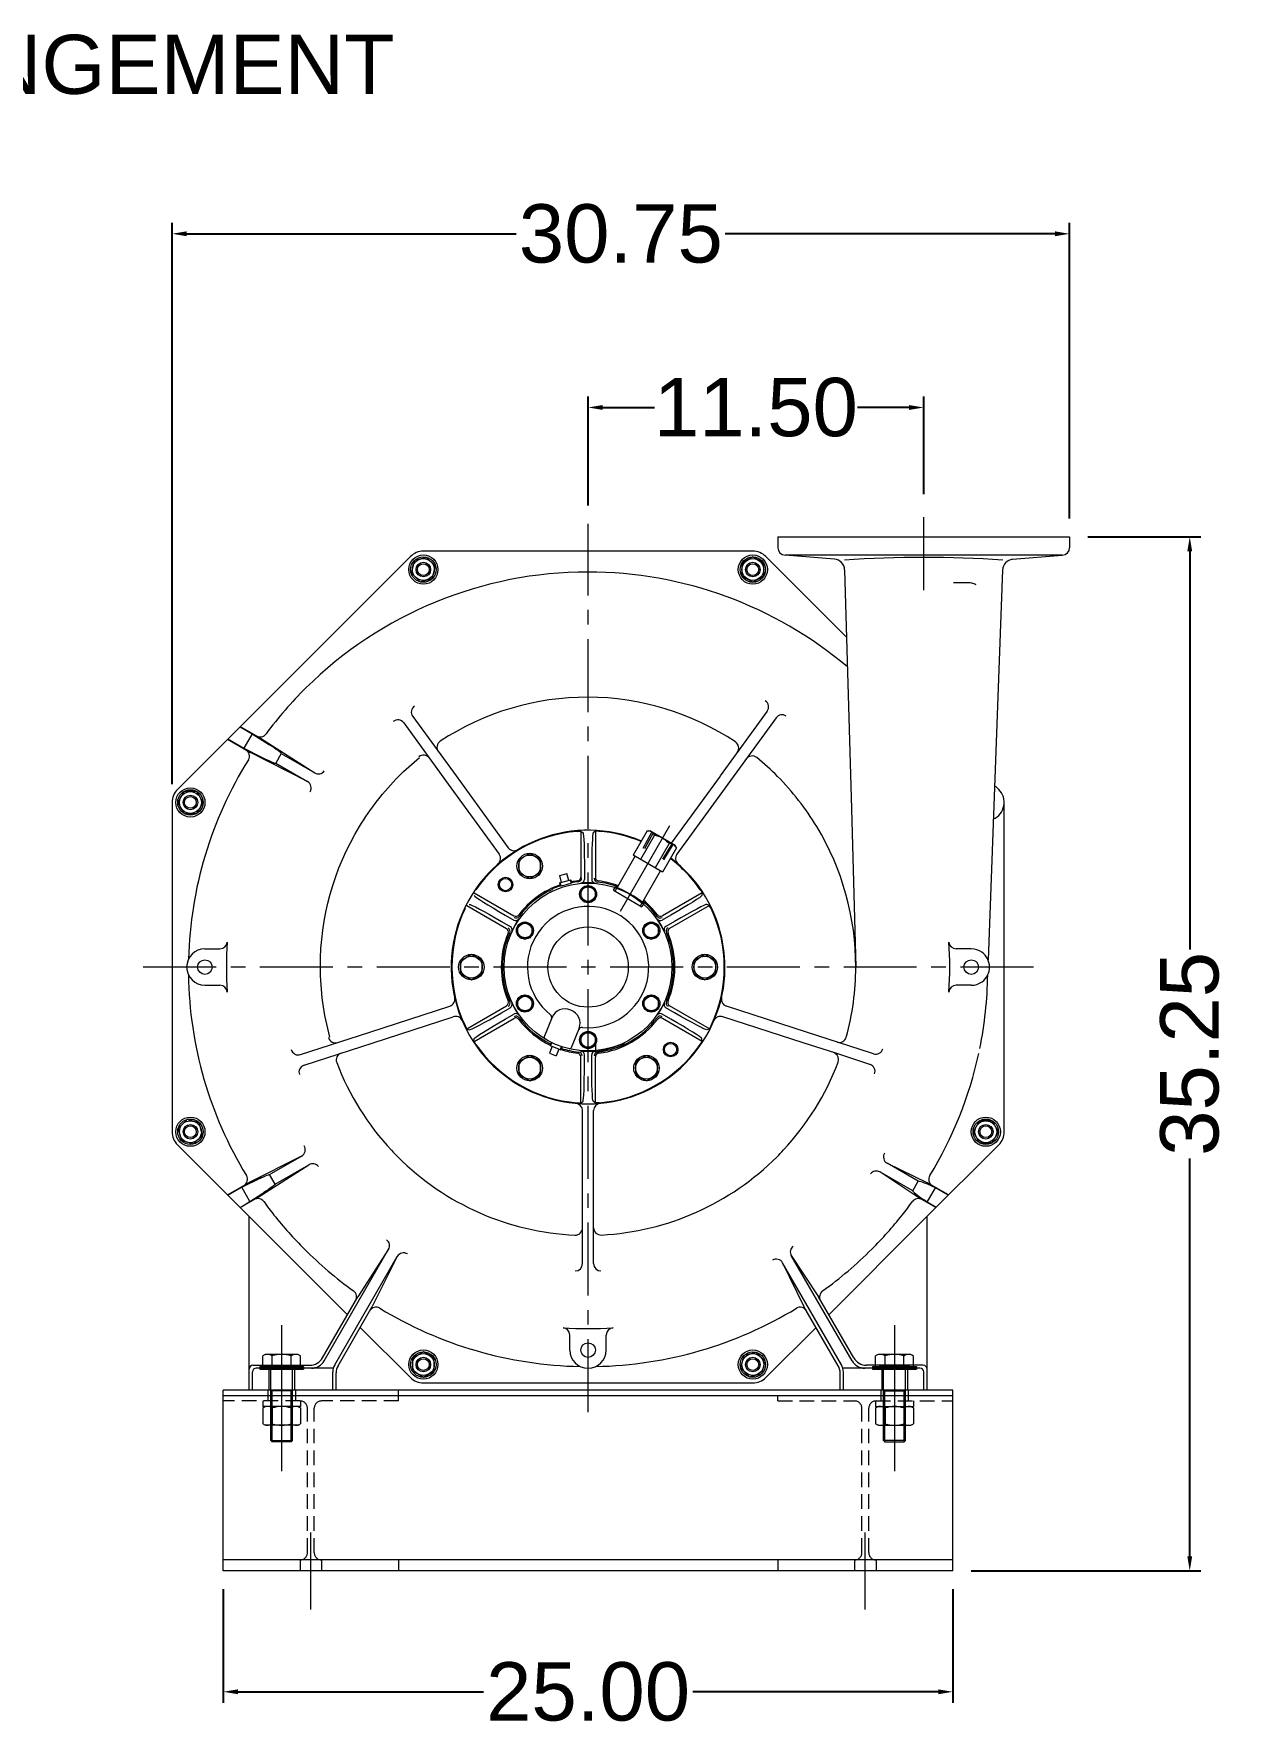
# Model space of a CAD drawing. Header units: inches. Extents: x -48 to 250, y -21 to 207.
# Drawn here: x 109 to 149.9, y 77.1 to 135.2 of the extents above; entities that cross this region are included whole.
import ezdxf
from ezdxf.enums import TextEntityAlignment as Align

# ---------------------------------------------------------------- set-up
doc = ezdxf.new("R2010")
doc.units = ezdxf.units.IN
doc.header["$MEASUREMENT"] = 0
doc.linetypes.add('CENTER', pattern=[2, 1.25, -0.25, 0.25, -0.25])
doc.linetypes.add('HIDDEN', pattern=[0.375, 0.25, -0.125])
doc.layers.get('Defpoints').update_dxf_attribs({"lineweight": 5})
for name, color, linetype, lineweight in [('CEN', 3, 'CENTER', 5), ('CEN-HIDE', 3, 'CENTER', 5), ('HID', 6, 'HIDDEN', 5), ('HID-HIDE', 6, 'HIDDEN', 5), ('OBJ', 7, 'Continuous', 5), ('TXT', 7, 'Continuous', 5)]:
    doc.layers.add(name, color=color, linetype=linetype, lineweight=lineweight)
doc.styles.get("Standard").update_dxf_attribs({"font": 'arial.ttf'})
doc.dimstyles.new('STANDARD 2 PLCS$0', dxfattribs={"dimtxt": 1, "dimasz": 0.5, "dimexe": 0.375, "dimexo": 0.625, "dimgap": 0.2, "dimtad": 0, "dimzin": 4, "dimdsep": 46, "dimtxsty": 'Standard', "dimcen": 0.09, "dimaunit": 1, "dimadec": 0, "dimazin": 1, "dimtfac": 1, "dimtofl": 0, "dimtmove": 0, "dimatfit": 3, "dimfxl": 1, "dimtolj": 1, "dimtzin": 4, "dimarcsym": 0})

# ---------------------------------------------------------------- blocks, each defined once
blk = doc.blocks.new('*D78')
at = {"color": 0, "lineweight": -2, "transparency": 16777216}
for p, q in [((115.457, 81.934), (115.457, 78.039)), ((140.457, 81.934), (140.457, 78.039)), ((115.957, 78.414), (124.369, 78.414)), ((139.957, 78.414), (131.546, 78.414))]:
    blk.add_line(p, q, dxfattribs=at)
at = {"color": 0, "transparency": 16777216}
for points in [[(115.957, 78.497), (115.957, 78.331), (115.457, 78.414)], [(139.957, 78.497), (139.957, 78.331), (140.457, 78.414)]]:
    blk.add_solid(points, dxfattribs=at)
at = {"layer": 'Defpoints', "color": 0, "transparency": 16777216}
for p in [(115.457, 82.559), (140.457, 82.559), (140.457, 78.414)]:
    blk.add_point(p, dxfattribs=at)
at = {"color": 0, "lineweight": 5, "transparency": 16777216, "insert": (127.957, 78.414), "char_height": 2, "attachment_point": 5}
blk.add_mtext('\\A1;25.00', dxfattribs=at)
blk = doc.blocks.new('*D81')
at = {"color": 0, "lineweight": -2, "transparency": 16777216}
for p, q in [((145.082, 118.009), (148.949, 118.009)), ((148.574, 117.509), (148.574, 103.865)), ((148.574, 83.059), (148.574, 96.702)), ((141.082, 82.559), (148.949, 82.559))]:
    blk.add_line(p, q, dxfattribs=at)
at = {"color": 0, "transparency": 16777216}
for points in [[(148.491, 117.509), (148.657, 117.509), (148.574, 118.009)], [(148.491, 83.059), (148.657, 83.059), (148.574, 82.559)]]:
    blk.add_solid(points, dxfattribs=at)
at = {"layer": 'Defpoints', "color": 0, "transparency": 16777216}
for p in [(144.457, 118.009), (140.457, 82.559), (148.574, 82.559)]:
    blk.add_point(p, dxfattribs=at)
at = {"color": 0, "lineweight": 5, "transparency": 16777216, "insert": (148.574, 100.284), "char_height": 2, "attachment_point": 5, "rotation": 90}
blk.add_mtext('\\A1;35.25', dxfattribs=at)
blk = doc.blocks.new('*D82')
at = {"color": 0, "lineweight": -2, "transparency": 16777216}
for p, q in [((113.7, 109.528), (113.7, 128.772)), ((144.457, 118.634), (144.457, 128.772)), ((114.2, 128.397), (125.498, 128.397)), ((143.957, 128.397), (132.66, 128.397))]:
    blk.add_line(p, q, dxfattribs=at)
at = {"color": 0, "transparency": 16777216}
for points in [[(114.2, 128.481), (114.2, 128.314), (113.7, 128.397)], [(143.957, 128.481), (143.957, 128.314), (144.457, 128.397)]]:
    blk.add_solid(points, dxfattribs=at)
at = {"layer": 'Defpoints', "color": 0, "transparency": 16777216}
for p in [(144.457, 128.397), (144.457, 118.009), (113.7, 108.903)]:
    blk.add_point(p, dxfattribs=at)
at = {"color": 0, "lineweight": 5, "transparency": 16777216, "insert": (129.079, 128.397), "char_height": 2, "attachment_point": 5}
blk.add_mtext('\\A1;30.75', dxfattribs=at)
blk = doc.blocks.new('*D83')
at = {"color": 0, "lineweight": -2, "transparency": 16777216}
for p, q in [((127.957, 119.081), (127.957, 122.818)), ((139.457, 119.466), (139.457, 122.818)), ((128.457, 122.443), (130.23, 122.443)), ((138.957, 122.443), (137.184, 122.443))]:
    blk.add_line(p, q, dxfattribs=at)
at = {"color": 0, "transparency": 16777216}
for points in [[(128.457, 122.526), (128.457, 122.36), (127.957, 122.443)], [(138.957, 122.526), (138.957, 122.36), (139.457, 122.443)]]:
    blk.add_solid(points, dxfattribs=at)
at = {"layer": 'Defpoints', "color": 0, "transparency": 16777216}
for p in [(139.457, 122.443), (139.457, 118.841), (127.957, 118.456)]:
    blk.add_point(p, dxfattribs=at)
at = {"color": 0, "lineweight": 5, "transparency": 16777216, "insert": (133.707, 122.443), "char_height": 2, "attachment_point": 5}
blk.add_mtext('\\A1;11.50', dxfattribs=at)

msp = doc.modelspace()

# ---------------------------------------------------------------- linework, layer by layer
at = {"lineweight": 5}
for p, q in [((140.477, 116.44), (140.954, 116.44)), ((140.954, 116.44), (140.997, 116.44)), ((140.997, 116.44), (141.048, 116.439)), ((141.048, 116.439), (141.1, 116.432)), ((141.1, 116.432), (141.133, 116.424)), ((141.133, 116.424), (141.172, 116.411)), ((141.172, 116.411), (141.196, 116.402)), ((141.196, 116.402), (141.207, 116.396)), ((141.207, 116.396), (141.225, 116.386)), ((141.225, 116.386), (141.238, 116.378))]:
    msp.add_line(p, q, dxfattribs=at)
at = {"linetype": 'HIDDEN', "lineweight": 5}
msp.add_line((134.457, 88.384), (134.457, 88.559), dxfattribs=at)
at = {"color": 5, "lineweight": 5}
for p, q in [((118.457, 81.238), (118.457, 83.871)), ((137.457, 81.238), (137.457, 83.871))]:
    msp.add_line(p, q, dxfattribs=at)
at = {"layer": 'CEN', "color": 5, "linetype": 'CENTER', "lineweight": 5, "ltscale": 2}
for p, q in [((139.457, 116.183), (139.457, 118.841)), ((127.957, 88.002), (127.957, 118.456)), ((143.215, 103.259), (112.7, 103.259))]:
    msp.add_line(p, q, dxfattribs=at)
at = {"layer": 'CEN', "color": 5, "linetype": 'Continuous', "lineweight": 5, "ltscale": 0.75}
msp.add_line((129.065, 105.178), (130.758, 108.109), dxfattribs=at)
at = {"layer": 'CEN-HIDE', "color": 5, "linetype": 'Continuous', "lineweight": 5, "ltscale": 2}
for p, q in [((117.457, 90.978), (117.457, 85.978)), ((138.457, 90.978), (138.457, 85.978))]:
    msp.add_line(p, q, dxfattribs=at)
at = {"layer": 'HID', "color": 7, "linetype": 'Continuous', "lineweight": 5}
for p, q in [((128.828, 105.892), (128.895, 106.008)), ((129.87, 105.446), (129.802, 105.329)), ((128.212, 100.634), (128.212, 100.367)), ((129.197, 100.616), (129.197, 100.652))]:
    msp.add_line(p, q, dxfattribs=at)
at = {"layer": 'HID', "color": 7, "lineweight": 5, "ltscale": 2}
for p, q in [((118.09, 82.934), (118.09, 82.559)), ((118.825, 82.934), (118.825, 82.559)), ((137.09, 82.934), (137.09, 82.559)), ((137.825, 82.934), (137.825, 82.559))]:
    msp.add_line(p, q, dxfattribs=at)
at = {"layer": 'HID', "color": 7, "linetype": 'Continuous', "lineweight": 5}
for centre, radius, start, end in [((127.681, 104.052), 3.723, 278.21041, 294.02769), ((128.136, 102.74), 2.374, 271.83809, 296.52601)]:
    msp.add_arc(centre, radius, start, end, dxfattribs=at)
at = {"layer": 'HID-HIDE', "color": 7, "linetype": 'Continuous', "lineweight": 5, "ltscale": 2}
for p, q in [((134.402, 111.805), (131.003, 107.128)), ((123.165, 109.531), (124.912, 107.128)), ((123.433, 109.81), (125.219, 107.351)), ((132.482, 109.809), (130.807, 107.503)), ((136.978, 108.682), (137.13, 103.259)), ((127.707, 107.92), (127.784, 107.86)), ((127.707, 107.917), (127.707, 106.341)), ((128.207, 107.92), (128.131, 107.86)), ((128.207, 107.917), (128.207, 106.341)), ((129.985, 107.926), (129.505, 107.094)), ((130.235, 107.782), (129.755, 106.95)), ((129.844, 107.338), (130.14, 107.888)), ((130.183, 107.863), (129.887, 107.313)), ((129.985, 107.926), (130.075, 107.926)), ((130.941, 107.426), (130.075, 107.926)), ((128.882, 105.861), (129.572, 107.056)), ((130.505, 106.517), (129.505, 107.094)), ((130.735, 107.493), (130.255, 106.661)), ((130.832, 107.488), (130.503, 106.957)), ((130.985, 107.349), (130.505, 106.517)), ((130.547, 106.932), (130.876, 107.463)), ((130.985, 107.349), (130.941, 107.426)), ((126.985, 106.403), (127.227, 106.468)), ((127.292, 106.226), (127.227, 106.468)), ((127.832, 106.611), (127.832, 106.266)), ((128.082, 106.611), (128.082, 106.266)), ((129.748, 105.361), (130.438, 106.556)), ((126.978, 106.142), (127.364, 106.246)), ((126.978, 106.142), (127.009, 106.039)), ((127.05, 106.162), (126.985, 106.403)), ((126.995, 106.147), (127.028, 106.039)), ((127.347, 106.241), (127.372, 106.131)), ((127.364, 106.246), (127.389, 106.141)), ((123.799, 105.371), (125.163, 104.583)), ((124.049, 105.804), (125.413, 105.016)), ((131.866, 105.804), (130.502, 105.016)), ((132.116, 105.371), (130.752, 104.583)), ((131.869, 105.806), (131.856, 105.71)), ((132.119, 105.373), (132.029, 105.409)), ((124.992, 104.826), (125.29, 104.654)), ((125.117, 105.043), (125.415, 104.871)), ((130.798, 105.043), (130.499, 104.871)), ((130.923, 104.826), (130.624, 104.654)), ((141.087, 103.884), (140.571, 103.884)), ((141.087, 102.634), (140.571, 102.634)), ((120.475, 101.027), (123.219, 101.919)), ((123.799, 101.146), (125.163, 101.934)), ((124.992, 101.691), (125.29, 101.863)), ((130.923, 101.691), (130.624, 101.863)), ((132.116, 101.146), (130.752, 101.934)), ((135.44, 101.027), (132.696, 101.919)), ((120.588, 100.665), (123.337, 101.558)), ((124.049, 100.713), (125.413, 101.501)), ((125.117, 101.475), (125.415, 101.647)), ((126.724, 101.54), (126.453, 100.871)), ((130.798, 101.475), (130.499, 101.647)), ((131.866, 100.713), (130.502, 101.501)), ((135.327, 100.665), (132.578, 101.558)), ((123.796, 101.145), (123.886, 101.108)), ((124.046, 100.712), (124.059, 100.808)), ((126.656, 100.571), (126.701, 100.673)), ((126.673, 100.564), (126.717, 100.665)), ((127.651, 101.165), (127.38, 100.496)), ((131.869, 100.712), (131.856, 100.808)), ((132.119, 101.145), (132.029, 101.108)), ((136.444, 100.302), (135.327, 100.665)), ((137.673, 100.302), (135.44, 101.027)), ((126.725, 100.543), (126.632, 100.311)), ((126.632, 100.311), (126.863, 100.217)), ((126.656, 100.571), (127.027, 100.421)), ((126.957, 100.449), (126.863, 100.217)), ((127.01, 100.428), (127.048, 100.531)), ((127.027, 100.421), (127.065, 100.526)), ((127.707, 98.601), (127.707, 100.177)), ((127.832, 99.907), (127.832, 100.251)), ((128.082, 99.907), (128.082, 100.251)), ((128.207, 98.601), (128.207, 100.177)), ((127.707, 98.597), (127.784, 98.657)), ((127.767, 93.092), (127.767, 98.338)), ((128.207, 98.597), (128.131, 98.657)), ((128.147, 93.092), (128.147, 98.338)), ((116.344, 88.759), (116.344, 94.548)), ((116.439, 94.614), (119.711, 91.342)), ((136.203, 91.342), (139.476, 94.614)), ((139.571, 88.759), (139.571, 94.548)), ((118.913, 89.759), (121.121, 93.584)), ((119.274, 89.625), (121.417, 93.336)), ((121.121, 93.584), (120.066, 91.957)), ((121.417, 93.336), (120.562, 91.627)), ((136.64, 89.625), (134.622, 93.121)), ((134.622, 93.121), (135.353, 91.627)), ((137.002, 89.759), (134.919, 93.367)), ((134.919, 93.367), (135.849, 91.957)), ((118.855, 89.859), (120.066, 91.957)), ((137.06, 89.859), (135.849, 91.957)), ((119.388, 89.594), (120.562, 91.627)), ((136.527, 89.594), (135.353, 91.627)), ((120.146, 90.907), (121.867, 89.186)), ((134.047, 89.186), (135.769, 90.907)), ((127.332, 90.129), (127.332, 90.645)), ((128.582, 90.129), (128.582, 90.645)), ((116.474, 89.609), (118.422, 89.609)), ((116.707, 89.555), (116.707, 89.478)), ((116.895, 89.978), (116.808, 89.927)), ((116.808, 89.478), (116.808, 89.927)), ((118.02, 89.978), (116.895, 89.978)), ((117.133, 89.478), (117.133, 89.927)), ((117.782, 89.478), (117.782, 89.927)), ((118.02, 89.978), (118.107, 89.927)), ((118.107, 89.478), (118.107, 89.927)), ((118.207, 89.555), (118.207, 89.478)), ((139.441, 89.609), (137.493, 89.609)), ((137.707, 89.555), (137.707, 89.478)), ((137.895, 89.978), (137.808, 89.927)), ((137.808, 89.478), (137.808, 89.927)), ((139.02, 89.978), (137.895, 89.978)), ((138.133, 89.478), (138.133, 89.927)), ((138.782, 89.478), (138.782, 89.927)), ((139.02, 89.978), (139.107, 89.927)), ((139.107, 89.478), (139.107, 89.927)), ((139.207, 89.555), (139.207, 89.478)), ((116.457, 88.759), (116.457, 89.379)), ((119.226, 89.509), (116.587, 89.509)), ((116.707, 89.478), (118.207, 89.478)), ((117.017, 89.478), (117.017, 88.759)), ((117.082, 87.024), (117.082, 89.478)), ((117.832, 87.024), (117.832, 89.478)), ((117.897, 89.478), (117.897, 88.759)), ((119.207, 88.759), (119.207, 89.375)), ((119.321, 88.759), (119.321, 89.344)), ((122.313, 89.002), (133.602, 89.002)), ((136.594, 88.759), (136.594, 89.344)), ((139.327, 89.509), (136.689, 89.509)), ((136.707, 88.759), (136.707, 89.375)), ((137.707, 89.478), (139.207, 89.478)), ((138.017, 89.478), (138.017, 88.759)), ((138.082, 87.024), (138.082, 89.478)), ((138.832, 87.024), (138.832, 89.478)), ((138.897, 89.478), (138.897, 88.759)), ((139.457, 88.759), (139.457, 89.379)), ((116.987, 88.759), (116.987, 88.384)), ((117.832, 88.728), (117.082, 88.728)), ((117.129, 86.978), (117.129, 88.728)), ((117.786, 86.978), (117.786, 88.728)), ((117.927, 88.759), (117.927, 88.384)), ((137.987, 88.759), (137.987, 88.384)), ((138.082, 88.728), (138.832, 88.728)), ((138.129, 86.978), (138.129, 88.728)), ((138.786, 86.978), (138.786, 88.728)), ((138.927, 88.759), (138.927, 88.384)), ((116.808, 88.384), (116.808, 88.194)), ((118.107, 88.194), (116.808, 88.194)), ((116.895, 88.194), (116.808, 88.144)), ((116.808, 88.144), (116.808, 87.603)), ((117.133, 88.144), (117.133, 87.603)), ((117.782, 88.144), (117.782, 87.603)), ((118.02, 88.194), (118.107, 88.144)), ((118.107, 88.384), (118.107, 88.194)), ((118.107, 88.144), (118.107, 87.603)), ((137.808, 88.384), (137.808, 88.194)), ((137.808, 88.194), (139.107, 88.194)), ((137.895, 88.194), (137.808, 88.144)), ((137.808, 88.144), (137.808, 87.603)), ((138.133, 88.144), (138.133, 87.603)), ((138.782, 88.144), (138.782, 87.603)), ((139.02, 88.194), (139.107, 88.144)), ((139.107, 88.384), (139.107, 88.194)), ((139.107, 88.144), (139.107, 87.603)), ((116.895, 87.553), (116.808, 87.603)), ((118.02, 87.553), (116.895, 87.553)), ((118.02, 87.553), (118.107, 87.603)), ((137.895, 87.553), (137.808, 87.603)), ((137.895, 87.553), (139.02, 87.553)), ((139.02, 87.553), (139.107, 87.603)), ((117.129, 86.978), (117.082, 87.024)), ((117.082, 87.024), (117.832, 87.024)), ((117.786, 86.978), (117.129, 86.978)), ((117.786, 86.978), (117.832, 87.024)), ((138.832, 87.024), (138.082, 87.024)), ((138.129, 86.978), (138.082, 87.024)), ((138.129, 86.978), (138.786, 86.978)), ((138.786, 86.978), (138.832, 87.024))]:
    msp.add_line(p, q, dxfattribs=at)
at = {"layer": 'HID-HIDE', "color": 7, "linetype": 'Continuous', "lineweight": 5}
msp.add_line((128.828, 105.892), (129.802, 105.329), dxfattribs=at)
at = {"layer": 'HID-HIDE', "color": 7, "linetype": 'HIDDEN', "lineweight": 5, "ltscale": 2}
for p, q in [((121.457, 88.384), (121.457, 88.559)), ((118.09, 88.384), (115.457, 88.384)), ((118.34, 83.184), (118.34, 88.134)), ((118.575, 83.184), (118.575, 88.134)), ((121.457, 88.384), (118.825, 88.384)), ((134.457, 88.384), (137.09, 88.384)), ((137.34, 83.184), (137.34, 88.134)), ((137.575, 83.184), (137.575, 88.134)), ((137.825, 88.384), (140.457, 88.384))]:
    msp.add_line(p, q, dxfattribs=at)
at = {"layer": 'HID-HIDE', "color": 7, "lineweight": 5, "ltscale": 2}
for p, q in [((121.457, 82.934), (121.457, 82.559)), ((134.457, 82.934), (134.457, 82.559))]:
    msp.add_line(p, q, dxfattribs=at)
at = {"layer": 'HID-HIDE', "color": 7, "linetype": 'Continuous', "lineweight": 5, "ltscale": 2}
for points in [[(119.109, 100.859, -0.065772), (118.785, 103.259, -0.137726), (120.123, 108.074, -0.137726)], [(136.806, 100.859, 0.065772), (137.13, 103.259, 0.137726), (135.792, 108.074, 0.137726)], [(121.22, 96.977, 0.008922), (121.449, 96.74, 0.186525), (127.506, 94.07)], [(128.41, 94.073, 0.185741), (134.432, 96.758, 0.00861), (134.653, 96.988, 0.00861)], [(117.194, 94.759, 0.028862), (118.235, 93.59, 0.040322), (119.922, 92.156)], [(135.993, 92.156, 0.040322), (137.68, 93.59, 0.028862), (138.721, 94.759, 0.028862)], [(120.819, 91.561, 0.132305), (127.686, 89.566, 0.198912)], [(128.229, 89.566, 0.132305), (135.096, 91.561, 0.043746)]]:
    msp.add_lwpolyline(points, format="xyb", dxfattribs=at)
for points in [[(126.332, 106.939), (125.957, 107.156), (125.582, 106.939), (125.582, 106.506), (125.957, 106.29), (126.332, 106.506)], [(127.707, 105.614), (127.957, 105.47), (128.207, 105.614), (128.207, 105.903), (127.957, 106.047), (127.707, 105.903)], [(125.792, 104.22), (126.042, 104.364), (126.042, 104.653), (125.792, 104.797), (125.542, 104.653), (125.542, 104.364)], [(129.873, 104.653), (129.873, 104.364), (130.123, 104.22), (130.373, 104.364), (130.373, 104.653), (130.123, 104.797)], [(123.957, 103.692), (123.582, 103.475), (123.582, 103.042), (123.957, 102.826), (124.332, 103.042), (124.332, 103.475)], [(131.957, 102.826), (132.332, 103.042), (132.332, 103.475), (131.957, 103.692), (131.582, 103.475), (131.582, 103.042)], [(126.042, 101.864), (126.042, 102.153), (125.792, 102.297), (125.542, 102.153), (125.542, 101.864), (125.792, 101.72)], [(130.123, 102.297), (129.873, 102.153), (129.873, 101.864), (130.123, 101.72), (130.373, 101.864), (130.373, 102.153)], [(128.207, 100.903), (127.957, 101.047), (127.707, 100.903), (127.707, 100.614), (127.957, 100.47), (128.207, 100.614)], [(125.582, 100.011), (125.582, 99.578), (125.957, 99.362), (126.332, 99.578), (126.332, 100.011), (125.957, 100.228)], [(129.582, 99.578), (129.957, 99.362), (130.332, 99.578), (130.332, 100.011), (129.957, 100.228), (129.582, 100.011)], [(121.938, 89.415), (122.313, 89.199), (122.688, 89.415), (122.688, 89.848), (122.313, 90.065), (121.938, 89.848)], [(133.49, 89.213), (133.908, 89.325), (134.02, 89.744), (133.714, 90.05), (133.296, 89.938), (133.184, 89.519)]]:
    msp.add_lwpolyline(points, close=True, dxfattribs=at)
for centre, radius in [((122.313, 116.886), 0.202), ((133.602, 116.886), 0.202), ((114.33, 108.903), 0.202), ((125.957, 106.723), 0.436), ((125.957, 106.723), 0.375), ((125.129, 106.087), 0.25), ((125.129, 106.087), 0.211), ((127.957, 103.259), 2.875), ((127.957, 105.759), 0.293), ((127.957, 105.759), 0.25), ((125.792, 104.509), 0.293), ((125.792, 104.509), 0.25), ((130.123, 104.509), 0.293), ((130.123, 104.509), 0.25), ((127.957, 103.259), 1.375), ((123.957, 103.259), 0.436), ((123.957, 103.259), 0.375), ((131.957, 103.259), 0.436), ((131.957, 103.259), 0.375), ((141.087, 103.259), 0.25), ((125.792, 102.009), 0.293), ((125.792, 102.009), 0.25), ((130.123, 102.009), 0.293), ((130.123, 102.009), 0.25), ((127.957, 100.759), 0.293), ((127.957, 100.759), 0.25), ((130.786, 100.43), 0.25), ((130.786, 100.43), 0.211), ((125.957, 99.795), 0.436), ((125.957, 99.795), 0.375), ((129.957, 99.795), 0.436), ((129.957, 99.795), 0.375), ((114.33, 97.614), 0.202), ((141.585, 97.614), 0.202), ((122.313, 89.632), 0.5), ((127.957, 90.129), 0.25), ((133.602, 89.632), 0.5), ((122.313, 89.632), 0.436), ((122.313, 89.632), 0.375), ((122.313, 89.632), 0.25), ((122.313, 89.632), 0.202), ((133.602, 89.632), 0.436), ((133.602, 89.632), 0.375), ((133.602, 89.632), 0.25), ((133.602, 89.632), 0.202)]:
    msp.add_circle(centre, radius, dxfattribs=at)
for centre, radius, start, end in [((127.957, 103.259), 4.69, 67.07119, 52.92881), ((127.957, 103.259), 4.668, 94.5972, 145.4028), ((127.957, 103.259), 4.668, 67.10468, 85.4028), ((130.005, 107.671), 0.256, 25.61575, 85.61575), ((130.03, 106.849), 0.955, 42.41205, 77.58795), ((124.709, 106.981), 0.25, 311.11004, 36), ((125.421, 107.498), 0.25, 216, 300.88996), ((130.755, 107.238), 0.256, 34.38425, 94.38425), ((131.206, 106.981), 0.25, 144, 228.88996), ((127.957, 103.259), 4.668, 34.5972, 52.89532), ((127.957, 103.259), 2.975, 108.81294, 142.97115), ((127.957, 103.259), 2.932, 117.18251, 143.6961), ((127.957, 103.259), 2.975, 97.02885, 101.18706), ((127.957, 103.259), 2.945, 96.53425, 101.166), ((127.577, 106.341), 0.13, 277.02885, 0), ((127.607, 106.314), 0.13, 276.53425, 0), ((127.702, 106.266), 0.13, 274.84652, 0), ((127.957, 103.259), 2.888, 85.15348, 94.84652), ((128.212, 106.266), 0.13, 180, 265.15348), ((128.294, 106.302), 0.13, 180, 263.6961), ((128.337, 106.341), 0.13, 180, 262.97115), ((127.957, 103.259), 2.932, 69.82037, 83.6961), ((127.957, 103.259), 2.975, 69.67428, 82.97115), ((127.315, 102.145), 4.174, 52.255, 67.745), ((128.3, 103.852), 2.237, 72.91628, 74.5644), ((127.957, 103.259), 4.668, 154.5972, 205.4028), ((127.957, 103.259), 2.079, 264.57356, 231.42644), ((128.3, 103.852), 2.237, 45.4356, 47.08372), ((127.957, 103.259), 2.932, 36.3039, 50.17963), ((127.957, 103.259), 2.975, 37.02885, 50.32572), ((127.957, 103.259), 4.668, 334.5972, 25.4028), ((127.957, 103.259), 2.888, 145.15348, 154.84652), ((125.478, 105.129), 0.13, 240, 322.97115), ((125.48, 104.983), 0.13, 240, 325.15348), ((125.49, 105.071), 0.13, 240, 323.6961), ((130.425, 105.071), 0.13, 216.3039, 300), ((127.957, 103.259), 2.888, 25.15348, 34.84652), ((130.434, 104.983), 0.13, 214.84652, 300), ((130.437, 105.129), 0.13, 217.02885, 300), ((127.957, 103.259), 2.975, 157.02885, 202.97115), ((127.957, 103.259), 2.932, 156.3039, 203.6961), ((125.098, 104.471), 0.13, 337.02885, 60), ((125.154, 104.489), 0.13, 336.3039, 60), ((125.225, 104.542), 0.13, 334.84652, 60), ((130.689, 104.542), 0.13, 120, 205.15348), ((130.761, 104.489), 0.13, 120, 203.6961), ((127.957, 103.259), 2.932, 336.3039, 23.6961), ((130.817, 104.471), 0.13, 120, 202.97115), ((127.957, 103.259), 2.975, 337.02885, 22.97115), ((127.957, 103.259), 12.394, 356.03179, 3.96821), ((140.571, 104.134), 0.25, 183.96821, 270), ((141.087, 103.259), 0.625, 54.76067, 90), ((140.571, 102.384), 0.25, 90, 176.03179), ((141.087, 103.259), 0.625, 270, 306.11468), ((123.142, 102.157), 0.25, 288, 12.88996), ((125.098, 102.047), 0.13, 300, 22.97115), ((125.154, 102.028), 0.13, 300, 23.6961), ((125.225, 101.976), 0.13, 300, 25.15348), ((127.957, 103.259), 2.888, 205.15348, 214.84652), ((127.957, 103.259), 2.888, 325.15348, 334.84652), ((130.689, 101.976), 0.13, 154.84652, 240), ((130.761, 102.028), 0.13, 156.3039, 240), ((130.817, 102.047), 0.13, 157.02885, 240), ((132.773, 102.157), 0.25, 167.11004, 252), ((123.414, 101.32), 0.25, 23.11004, 108), ((125.478, 101.389), 0.13, 37.02885, 120), ((125.48, 101.534), 0.13, 34.84652, 120), ((125.49, 101.446), 0.13, 36.3039, 120), ((127.957, 103.259), 2.975, 217.02885, 244.15243), ((127.957, 103.259), 2.932, 216.3039, 244.12105), ((126.58, 101.532), 0.13, 338, 51.42644), ((127.749, 101.06), 0.13, 84.57356, 158), ((127.957, 103.259), 2.932, 276.3039, 323.6961), ((127.957, 103.259), 2.975, 277.02885, 322.97115), ((130.425, 101.446), 0.13, 60, 143.6961), ((130.434, 101.534), 0.13, 60, 145.15348), ((130.437, 101.389), 0.13, 60, 142.97115), ((132.501, 101.32), 0.25, 72, 156.88996), ((127.957, 103.259), 4.668, 214.5972, 265.4028), ((126.512, 100.847), 0.063, 158, 239.05969), ((127.957, 103.259), 4.668, 274.5972, 325.4028), ((136.564, 100.925), 0.25, 252, 344.7853), ((127.957, 103.259), 2.975, 251.84757, 262.97115), ((127.957, 103.259), 2.932, 251.87895, 263.6961), ((127.322, 100.519), 0.063, 256.94031, 338), ((127.577, 100.177), 0.13, 0, 82.97115), ((127.621, 100.216), 0.13, 0, 83.6961), ((127.957, 103.259), 2.888, 265.15348, 274.84652), ((127.702, 100.251), 0.13, 0, 85.15348), ((128.212, 100.251), 0.13, 94.84652, 180), ((128.294, 100.216), 0.13, 96.3039, 180), ((128.337, 100.177), 0.13, 97.02885, 180), ((137.812, 100.52), 0.25, 299.32537, 344.46562), ((127.517, 98.338), 0.25, 0, 84.88996), ((128.397, 98.338), 0.25, 95.11004, 180), ((127.517, 94.32), 0.25, 267.34407, 0), ((128.397, 94.323), 0.25, 180, 272.99264), ((120.905, 93.709), 0.25, 330, 53.55439), ((135.135, 93.492), 0.25, 126.31261, 210), ((121.634, 93.211), 0.25, 57.81453, 150), ((127.517, 93.092), 0.25, 270, 0), ((128.397, 93.092), 0.25, 180, 270), ((134.406, 92.996), 0.25, 30, 122.14054), ((119.775, 91.953), 0.25, 330, 54.23622), ((136.139, 91.953), 0.25, 125.76378, 210), ((120.689, 91.348), 0.25, 58.72202, 150), ((135.226, 91.348), 0.25, 30, 121.27798), ((127.957, 103.259), 12.394, 266.03179, 273.96821), ((127.082, 90.645), 0.25, 0, 86.03179), ((128.832, 90.645), 0.25, 93.96821, 180), ((116.474, 89.479), 0.13, 90, 180), ((116.97, 89.69), 0.288, 55.61575, 115.61575), ((117.457, 88.903), 1.075, 72.41205, 107.58795), ((117.945, 89.69), 0.288, 64.38425, 124.38425), ((118.422, 90.109), 0.5, 270, 330), ((118.48, 90.009), 0.5, 270, 330), ((119.707, 89.375), 0.5, 150, 180), ((119.821, 89.344), 0.5, 150, 180), ((127.957, 90.129), 0.625, 180, 0), ((136.094, 89.344), 0.5, 0, 30), ((136.207, 89.375), 0.5, 0, 30), ((137.435, 90.009), 0.5, 210, 270), ((137.493, 90.109), 0.5, 210, 270), ((137.97, 89.69), 0.288, 55.61575, 115.61575), ((138.457, 88.903), 1.075, 72.41205, 107.58795), ((138.945, 89.69), 0.288, 64.38425, 124.38425), ((139.441, 89.479), 0.13, 0, 90), ((116.587, 89.379), 0.13, 90, 180), ((122.313, 89.632), 0.63, 225, 270), ((133.602, 89.632), 0.63, 270, 315), ((139.327, 89.379), 0.13, 0, 90), ((116.97, 87.906), 0.288, 55.61575, 115.61575), ((117.457, 87.119), 1.075, 72.41205, 107.58795), ((117.945, 87.906), 0.288, 64.38425, 124.38425), ((137.97, 87.906), 0.288, 55.61575, 115.61575), ((138.457, 87.119), 1.075, 72.41205, 107.58795), ((138.945, 87.906), 0.288, 64.38425, 124.38425), ((116.97, 87.841), 0.288, 244.38425, 304.38425), ((117.457, 88.628), 1.075, 252.41205, 287.58795), ((117.945, 87.841), 0.288, 235.61575, 295.61575), ((137.97, 87.841), 0.288, 244.38425, 304.38425), ((138.457, 88.628), 1.075, 252.41205, 287.58795), ((138.945, 87.841), 0.288, 235.61575, 295.61575)]:
    msp.add_arc(centre, radius, start, end, dxfattribs=at)
at = {"layer": 'HID-HIDE', "color": 7, "linetype": 'HIDDEN', "lineweight": 5, "ltscale": 2}
for centre, start, end in [((118.09, 88.134), 0, 90), ((118.825, 88.134), 90, 180), ((137.09, 88.134), 0, 90), ((137.825, 88.134), 90, 180), ((118.09, 83.184), 270, 0), ((118.825, 83.184), 180, 270), ((137.09, 83.184), 270, 0), ((137.825, 83.184), 180, 270)]:
    msp.add_arc(centre, 0.25, start, end, dxfattribs=at)
at = {"layer": 'HID-HIDE', "color": 7, "linetype": 'Continuous', "lineweight": 5, "ltscale": 2, "extrusion": (0, 0, -1)}
for centre, major_axis, ratio, start_param, end_param in [((127.577, 107.911), (0.13, 0.009), 0.03491, 4.720197, 6.242823), ((127.583, 107.907), (0.13, 0.009), 0.03491, -1.562988, -0.039232), ((127.782, 106.611), (0, -1.25), 0.040064, 3.172998, 4.712389), ((127.199, 106.09), (-0.19, -0.051), 0.066127, 3.141593, 6.283185), ((131.796, 105.908), (0.073, -0.108), 0.03491, -1.562988, -0.039232), ((131.797, 105.914), (0.073, -0.108), 0.03491, 4.720197, 6.242823), ((124.967, 104.783), (1.083, -0.625), 0.040064, 3.172998, 4.712389), ((130.773, 105.086), (-1.083, -0.625), 0.040064, 3.172998, 4.712389), ((125.142, 101.431), (1.083, 0.625), 0.040064, 3.172998, 4.712389), ((130.948, 101.734), (-1.083, 0.625), 0.040064, 3.172998, 4.712389), ((132.17, 101.259), (-0.058, -0.117), 0.03491, -1.562988, -0.039232), ((132.17, 101.259), (-0.058, -0.117), 0.03491, -1.562988, -0.039232), ((132.177, 101.262), (-0.058, -0.117), 0.03491, 4.720197, 6.242823), ((132.177, 101.262), (-0.058, -0.117), 0.03491, 4.720197, 6.242823), ((124.118, 100.603), (-0.073, 0.108), 0.03491, 4.720197, 6.242823), ((124.119, 100.61), (-0.073, 0.108), 0.03491, -1.562988, -0.039232), ((128.133, 99.907), (0, 1.25), 0.040064, 3.172998, 4.712389), ((128.332, 98.61), (-0.13, -0.009), 0.03491, -1.562988, -0.039232), ((128.338, 98.606), (-0.13, -0.009), 0.03491, 4.720197, 6.242823)]:
    msp.add_ellipse(centre, major_axis=major_axis, ratio=ratio, start_param=start_param, end_param=end_param, dxfattribs=at)
at = {"layer": 'HID-HIDE', "color": 7, "linetype": 'Continuous', "lineweight": 5, "ltscale": 2}
for centre, major_axis, ratio, start_param, end_param in [((128.133, 106.611), (0, -1.25), 0.040064, 3.172998, 4.712389), ((128.332, 107.907), (-0.13, 0.009), 0.03491, -1.562988, -0.039232), ((128.338, 107.911), (-0.13, 0.009), 0.03491, 4.720197, 6.242823), ((126.616, 105.872), (0.12, 0.058), 0.045475, 4.71238, 6.180605), ((127.207, 106.06), (0.474, 0.138), 0.091136, 1.979166, 3.006393), ((125.142, 105.086), (1.083, -0.625), 0.040064, 3.172998, 4.712389), ((130.948, 104.783), (-1.083, -0.625), 0.040064, 3.172998, 4.712389), ((132.17, 105.258), (-0.058, 0.117), 0.03491, -1.562988, -0.039232), ((132.177, 105.256), (-0.058, 0.117), 0.03491, 4.720197, 6.242823), ((127.187, 101.352), (-0.464, 0.187), 0.937721, 3.141593, 6.283185), ((123.738, 101.262), (0.058, -0.117), 0.03491, 4.720197, 6.242823), ((123.744, 101.259), (0.058, -0.117), 0.03491, -1.562988, -0.039232), ((124.967, 101.734), (1.083, 0.625), 0.040064, 3.172998, 4.712389), ((130.773, 101.431), (-1.083, 0.625), 0.040064, 3.172998, 4.712389), ((131.796, 100.61), (0.073, 0.108), 0.03491, -1.562988, -0.039232), ((131.797, 100.603), (0.073, 0.108), 0.03491, 4.720197, 6.242823), ((127.782, 99.907), (0, 1.25), 0.040064, 3.172998, 4.712389), ((127.577, 98.606), (0.13, -0.009), 0.03491, 4.720197, 6.242823), ((127.583, 98.61), (0.13, -0.009), 0.03491, -1.562988, -0.039232)]:
    msp.add_ellipse(centre, major_axis=major_axis, ratio=ratio, start_param=start_param, end_param=end_param, dxfattribs=at)
for centre in [(117.457, 89.555), (138.457, 89.555)]:
    msp.add_ellipse(centre, major_axis=(-0.75, 0), ratio=0.034921, dxfattribs=at)
at = {"layer": 'OBJ', "color": 7, "linetype": 'Continuous', "lineweight": 5}
for p, q in [((133.602, 117.516), (122.313, 117.516)), ((134.457, 118.009), (144.457, 118.009)), ((134.457, 118.009), (134.457, 117.634)), ((144.457, 118.009), (144.457, 117.634)), ((121.867, 117.331), (113.885, 109.349)), ((136.813, 114.566), (134.047, 117.331)), ((144.207, 117.384), (134.707, 117.384)), ((136.401, 117.241), (134.707, 117.384)), ((142.505, 117.238), (144.207, 117.384)), ((136.749, 116.873), (136.978, 108.682)), ((142.158, 116.872), (141.662, 103.504)), ((121.948, 111.853), (123.433, 109.81)), ((134.094, 112.029), (132.482, 109.81)), ((115.606, 111.07), (116.394, 110.615)), ((115.616, 111.08), (116.164, 110.763)), ((116.031, 111.495), (116.448, 111.254)), ((116.041, 111.505), (116.728, 111.108)), ((116.448, 111.254), (116.164, 110.763)), ((116.448, 111.254), (117.043, 110.876)), ((116.728, 111.108), (118.592, 109.916)), ((121.641, 111.63), (123.165, 109.531)), ((116.164, 110.763), (116.794, 110.444)), ((118.343, 109.621), (116.394, 110.615)), ((117.444, 110.579), (117.254, 110.249)), ((117.444, 110.579), (118.592, 109.916)), ((117.254, 110.25), (118.343, 109.621)), ((142.03, 109.349), (141.913, 109.466)), ((113.7, 108.903), (113.7, 97.614)), ((142.215, 97.614), (142.215, 108.903)), ((114.827, 103.884), (115.344, 103.884)), ((114.827, 102.634), (115.344, 102.634)), ((118.106, 100.258), (120.475, 101.027)), ((118.223, 99.896), (120.588, 100.665)), ((137.617, 99.92), (136.444, 100.302)), ((137.734, 100.282), (137.673, 100.302)), ((113.885, 97.169), (116.439, 94.614)), ((139.476, 94.614), (142.03, 97.169)), ((118.141, 96.78), (116.326, 95.863)), ((117.045, 96.147), (118.141, 96.78)), ((139.271, 95.916), (138.204, 96.531)), ((138.204, 96.531), (139.589, 95.863)), ((116.088, 95.711), (116.767, 96.042)), ((116.655, 95.367), (118.389, 96.484)), ((117.235, 95.817), (117.044, 96.147)), ((117.235, 95.818), (118.389, 96.484)), ((118.38, 96.479), (118.389, 96.484)), ((139.26, 95.367), (137.959, 96.234)), ((139.081, 95.586), (137.959, 96.234)), ((115.606, 95.447), (116.326, 95.863)), ((115.616, 95.438), (116.088, 95.711)), ((116.041, 95.013), (116.655, 95.367)), ((116.372, 95.219), (116.088, 95.711)), ((116.372, 95.219), (116.971, 95.61)), ((139.081, 95.586), (139.271, 95.916)), ((139.874, 95.013), (139.26, 95.367)), ((139.575, 95.201), (139.858, 95.692)), ((140.309, 95.447), (139.589, 95.863)), ((139.858, 95.692), (139.739, 95.75)), ((140.299, 95.438), (139.858, 95.692)), ((116.031, 95.022), (116.372, 95.219)), ((139.575, 95.201), (139.465, 95.275)), ((139.884, 95.022), (139.575, 95.201)), ((116.344, 94.548), (116.344, 94.709)), ((139.571, 94.548), (139.571, 94.709)), ((115.457, 82.559), (115.457, 88.759)), ((140.457, 88.759), (115.457, 88.759)), ((140.457, 88.559), (115.457, 88.559)), ((121.457, 88.559), (121.457, 88.759)), ((140.457, 82.559), (140.457, 88.759)), ((140.457, 82.934), (115.457, 82.934)), ((140.457, 82.559), (115.457, 82.559))]:
    msp.add_line(p, q, dxfattribs=at)
for points in [[(122.425, 117.304), (122.007, 117.192), (121.895, 116.774), (122.201, 116.468), (122.619, 116.58), (122.731, 116.998)], [(133.977, 117.102), (133.602, 117.319), (133.227, 117.102), (133.227, 116.669), (133.602, 116.453), (133.977, 116.669)], [(114.114, 109.278), (113.897, 108.903), (114.114, 108.528), (114.547, 108.528), (114.763, 108.903), (114.547, 109.278)], [(113.912, 97.726), (114.024, 97.308), (114.442, 97.196), (114.748, 97.502), (114.636, 97.92), (114.218, 98.032)], [(141.801, 97.239), (142.018, 97.614), (141.801, 97.989), (141.368, 97.989), (141.152, 97.614), (141.368, 97.239)]]:
    msp.add_lwpolyline(points, close=True, dxfattribs=at)
for points in [[(127.957, 116.803, 0.197468), (118.289, 112.83, 0.038519), (116.922, 111.252, 0.200366)], [(136.842, 113.547, 0.177454), (127.957, 116.803, 0.197468)], [(127.957, 112.51, 0.147093), (122.89, 111.002, 0.19928)], [(133.009, 110.978, 0.146845), (127.957, 112.51, 0.200024)], [(116.316, 110.362, 0.133719), (114.266, 103.534, 0.200366)], [(120.123, 108.074, -0.059195), (121.465, 109.793, -0.026259), (122.178, 110.441)], [(135.792, 108.074, 0.059195), (134.45, 109.793, 0.026259), (133.737, 110.441)], [(114.263, 102.991, 0.134278), (116.249, 96.114, 0.193787)], [(141.38, 100.472, 0.046786), (141.652, 102.991)], [(139.666, 96.114, 0.083633), (141.343, 100.297, 0.083633)], [(119.343, 99.984, 0.096773), (121.22, 96.977, 0.096773)], [(134.653, 96.988, 0.096824), (136.526, 99.999)], [(116.845, 95.219, 0.010635), (117.194, 94.759, 0.010635)], [(138.721, 94.759, 0.010635), (139.069, 95.219)]]:
    msp.add_lwpolyline(points, format="xyb", dxfattribs=at)
for centre, radius in [((122.313, 116.886), 0.5), ((122.313, 116.886), 0.436), ((122.313, 116.886), 0.375), ((122.313, 116.886), 0.25), ((133.602, 116.886), 0.5), ((133.602, 116.886), 0.436), ((133.602, 116.886), 0.375), ((133.602, 116.886), 0.25), ((114.33, 108.903), 0.5), ((114.33, 108.903), 0.436), ((114.33, 108.903), 0.375), ((114.33, 108.903), 0.25), ((114.827, 103.259), 0.25), ((114.33, 97.614), 0.5), ((114.33, 97.614), 0.436), ((114.33, 97.614), 0.375), ((114.33, 97.614), 0.25), ((141.585, 97.614), 0.5), ((141.585, 97.614), 0.436), ((141.585, 97.614), 0.375), ((141.585, 97.614), 0.25)]:
    msp.add_circle(centre, radius, dxfattribs=at)
for centre, radius, start, end in [((122.313, 116.886), 0.63, 90, 135), ((133.602, 116.886), 0.63, 45, 90), ((134.707, 117.634), 0.25, 180, 270), ((144.207, 117.634), 0.25, 270, 0), ((136.369, 116.862), 0.38, 1.60186, 85.18659), ((139.429, 77.637), 39.667, 86.03861, 93.88755), ((142.538, 116.859), 0.38, 94.89591, 178.10531), ((133.892, 112.176), 0.25, 324, 56.35431), ((121.438, 111.483), 0.25, 36, 128.40295), ((122.15, 112), 0.25, 123.59705, 216), ((134.604, 111.658), 0.25, 55.40392, 144), ((116.721, 111.401), 0.25, 240, 323.5049), ((116.104, 110.494), 0.25, 328.05374, 60), ((122.317, 110.274), 0.25, 36, 128.95612), ((123.028, 110.793), 0.25, 123.30755, 216), ((132.87, 110.769), 0.25, 324, 56.42075), ((133.579, 110.247), 0.25, 50.77219, 144), ((118.717, 110.132), 0.25, 240, 323.35452), ((114.33, 108.903), 0.63, 135, 180), ((118.218, 109.404), 0.25, 327.74702, 60), ((141.585, 108.903), 0.63, 294.01772, 45), ((115.344, 104.134), 0.25, 270, 356.03179), ((127.957, 103.259), 12.394, 176.03179, 183.96821), ((114.827, 103.259), 0.625, 90, 270), ((141.087, 103.259), 0.625, 306.11468, 54.76067), ((115.344, 102.384), 0.25, 3.96821, 90), ((119.302, 100.909), 0.25, 195.31811, 288), ((118.029, 100.495), 0.25, 195.55311, 288), ((119.576, 100.073), 0.25, 108, 200.92693), ((136.292, 100.088), 0.25, 58.70738, 72), ((136.292, 100.088), 0.25, 339.17655, 58.70738), ((137.812, 100.52), 0.25, 252, 299.32537), ((118.301, 99.658), 0.25, 108, 200.44689), ((137.54, 99.683), 0.25, 339.53438, 72), ((114.33, 97.614), 0.63, 180, 225), ((118.016, 96.996), 0.25, 300, 32.20813), ((141.585, 97.614), 0.63, 315, 0), ((138.329, 96.748), 0.25, 147.88138, 240), ((116.035, 95.984), 0.25, 300, 31.40377), ((118.514, 96.268), 0.25, 36.51268, 120), ((137.834, 96.018), 0.25, 60, 143.75226), ((139.88, 95.984), 0.25, 148.59623, 240), ((116.643, 95.072), 0.25, 35.95, 120), ((139.272, 95.072), 0.25, 60, 144.05)]:
    msp.add_arc(centre, radius, start, end, dxfattribs=at)
for centre, major_axis, ratio, start_param, end_param in [((117.024, 110.846), (-0.42, 0.267), 0.071046, 3.141593, 4.712389), ((116.81, 110.475), (-0.444, 0.225), 0.07097, 1.570796, 3.141593), ((139.485, 95.303), (-0.404, 0.283), 0.071706, -0.000095, 1.570701), ((139.725, 95.717), (-0.454, 0.198), 0.071367, -1.570739, 0.000057)]:
    msp.add_ellipse(centre, major_axis=major_axis, ratio=ratio, start_param=start_param, end_param=end_param, dxfattribs=at)
at = {"layer": 'OBJ', "color": 7, "linetype": 'Continuous', "lineweight": 5, "extrusion": (0, 0, -1)}
for centre, major_axis, ratio, start_param, end_param in [((116.6, 95.921), (0.444, 0.225), 0.07097, 4.712389, 6.283185), ((116.814, 95.55), (0.42, 0.267), 0.071046, 0, 1.570796)]:
    msp.add_ellipse(centre, major_axis=major_axis, ratio=ratio, start_param=start_param, end_param=end_param, dxfattribs=at)

# ---------------------------------------------------------------- texts
at = {"layer": 'TXT', "color": 18, "lineweight": 5, "true_color": 0x4c0000}
msp.add_text('GENERAL ARRANGEMENT', height=2.025, dxfattribs=at).set_placement((103.173, 133.194), align=Align.CENTER)

# ---------------------------------------------------------------- dimensions: what is measured, and where the dimension line sits
at = {"lineweight": 5}
dim = msp.add_linear_dim(base=(144.457, 128.397), p1=(113.7, 108.903), p2=(144.457, 118.009), text='30.75', dimstyle='STANDARD 2 PLCS$0', override={"dimtxt": 2, "dimpost": '\\X'}, dxfattribs=at)
dim.commit()
dim.dimension.update_dxf_attribs({"geometry": '*D82', "text_midpoint": (129.079, 128.397), "dimtype": 160})
for base, p1, p2, text, picture, middle in [((139.457, 122.443), (127.957, 118.456), (139.457, 118.841), '11.50', '*D83', (133.707, 122.443)), ((140.457, 78.414), (115.457, 82.559), (140.457, 82.559), '25.00', '*D78', (127.957, 78.414))]:
    dim = msp.add_linear_dim(base=base, p1=p1, p2=p2, text=text, dimstyle='STANDARD 2 PLCS$0', override={"dimtxt": 2, "dimpost": '\\X'}, dxfattribs=at)
    dim.commit()
    dim.dimension.update_dxf_attribs({"geometry": picture, "text_midpoint": middle})
dim = msp.add_linear_dim(base=(148.574, 82.559), p1=(144.457, 118.009), p2=(140.457, 82.559), angle=90, text='35.25', dimstyle='STANDARD 2 PLCS$0', override={"dimtxt": 2, "dimpost": '\\X'}, dxfattribs=at)
dim.commit()
dim.dimension.update_dxf_attribs({"geometry": '*D81', "text_midpoint": (148.574, 100.284)})

doc.saveas('drawing.dxf')
